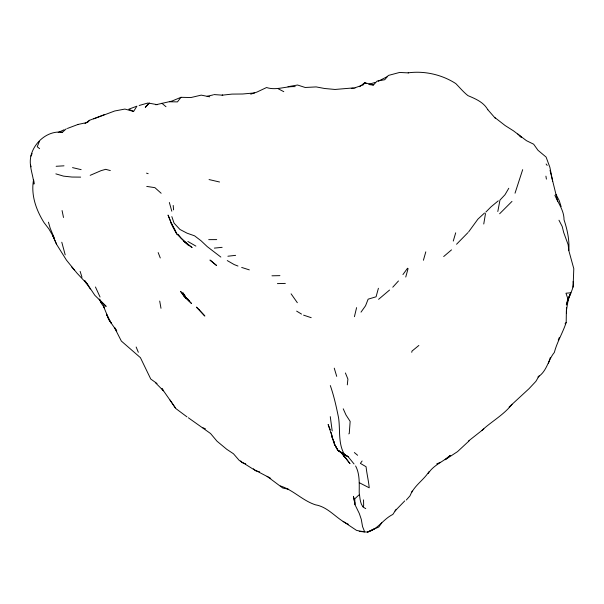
<?xml version="1.0" encoding="UTF-8"?>
<svg xmlns="http://www.w3.org/2000/svg" width="604" height="604" viewBox="0 0 604 604"><rect width="100%" height="100%" fill="white"/><g stroke="black" fill="none" stroke-linecap="round" stroke-linejoin="round"><path stroke-width="0.91" d="M355.597 465.948C359.999 474.148 359.184 483.91 359.214 492.902C360.218 498.24 359.795 506.197 365.752 508.636M570.954 292.781L565.971 293.219L567.934 298.935L570.795 293.076L566.333 304.982C567.405 296.7 574.502 290.071 573.151 281.373M573.075 287.202L573.8 268.697L568.817 250.584L568.138 244.665L563.691 232.464L562.196 226.447L558.972 220.226M33.552 179.849C30.789 195.039 36.097 209.867 44.024 222.612L48.856 228.886L54.594 238.784L50.223 228.32L48.441 222.181M66.289 128.773L62.439 132.261C47.882 130.253 33.952 142.295 30.887 156.111C28.645 165.632 33.152 174.73 33.937 184.077L33.816 180.604M347.3 384.861L347.912 379.101L345.405 372.962M537.892 377.017C546.998 371.301 547.964 360.12 554.366 352.404C557.077 341.909 562.837 332.736 566.182 322.476L566.378 310.826L568.439 298.316M483.751 224.001L485.51 213.506M411.762 352.336L411.973 351.113L418.866 345.45M497.809 211.513L499.961 200.098L504.997 194.73L508.779 188.267M354.42 316.685L356.602 307.617M559.304 337.568L558.247 340.112M378.414 288.274L376.066 296.806L368.146 299.161L365.548 305.767L361.011 312.14M405.745 277.032L408.1 268.546M423.419 260.256L425.797 251.853M453.264 241.064L455.695 232.819M515.031 193.197L522.671 169.656M548.341 363.585L550.335 357.515M39.396 141.472L37.229 146.742L39.6 148.66M412.215 491.052L409.98 495.869L406.326 500.014M30.887 156.111L32.133 153.597M362.996 506.967L363.661 505.722L363.548 499.87M428.946 471.716C424.227 479.229 416.247 484.31 411.785 492.252M539.123 375.877L535.869 381.381L529.006 388.704L509.081 407.073M133.605 111.446L136.919 106.153L128.75 109.211L133.605 111.446L124.892 109.067L114.7 110.985L93.68 118.882M396.209 509.308L392.842 514.442C383.51 518.889 377.953 529.27 367.443 532.116L359.237 531.429M381.766 522.83L378.814 526.99L367.443 532.116L375.016 528.372M402.936 274.578L407.549 268.221M362.113 461.018L360.384 463.389L366.077 466.726C366.787 473.793 368.614 480.927 369.225 487.798L359.259 482.687M209.731 96.829L201.215 95.13L190.94 97.538L180.974 97.312L177.448 101.895L169.407 101.766M468.636 231.876L477.907 219.146L484.514 213.023M565.05 323.797L566.182 322.476M512.041 404.28C503.676 414.971 491.709 421.313 481.916 430.403M451.505 249.875L443.683 256.549M428.244 473.476C433.566 464.899 443.215 461.864 450.237 455.356L445.171 459.719L457.515 451.641L469.497 440.512M467.957 232.616L456.541 244.258M392.766 287.202L398.459 280.966M104.311 114.662L89.551 120.279L87.595 122.385L77.924 124.477M511.981 201.404L499.629 213.756M404.786 500.867L394.993 510.992M369.776 84.703L373.408 85.028L377.115 81.072L384.718 79.736L388.334 75.447L399.599 72.45L408.47 72.895M485.865 212.072L490.984 206.885L498.247 200.838M359.297 494.638L354.774 498.821L354.986 504.68L359.327 513.551L361.275 519.319L362.551 526.575L364.688 531.92L356.609 530.418L343.132 521.448M378.58 299.335L389.55 290.048M483.834 428.946L468.606 440.935M359.614 86.712L364.703 82.703L373.408 85.028M85.028 123.624L89.551 120.279M348.757 433.891L349.24 433.574L350.154 421.403L345.986 414.971L343.231 408.802M378.187 81.238L386.945 76.806M58.195 132.48L64.092 129.762M436.73 463.902L440.429 462.309M180.974 97.312L171.861 101.102L155.802 104.779M67.399 128.456L77.878 124.492M149.097 102.801L145.285 107.361L149.279 103.224L157.372 104.681M354.744 87.867L363.314 84.839L364.703 82.703L366.334 83.624M250.736 94.171L256.813 92.118L266.545 87.535C276.277 90.713 285.458 86.13 295.182 86.636M90.177 175.341L101.004 170.675L105.67 169.331L110.321 170.57M368.802 84.303L375.462 82.348M139.154 105.496L147.754 103.042M207.127 96.27L213.242 94.896M288.025 86.697L297.53 85.013L305.163 87.474L316.164 86.916L324.642 88.501L335.024 89.46L353.37 87.912M408.161 72.85C424.461 70.608 442.053 74.669 455.816 83.594C459.803 87.655 463.457 92.087 467.934 95.628C475.507 98.83 483.502 102.091 487.783 109.649L487.851 109.754M60.747 132.548L62.439 132.261M227.897 256.224L235.628 255.349M351.286 88.456L355.001 88.063M214.36 248.108L222.129 247.338M254.495 92.933L242.68 93.998L231.966 94.103L222.136 95.183L222.74 95.19L213.952 94.564M56.134 166.289L63.994 165.821M277.402 283.608L285.337 283.412M271.966 275.802L279.916 275.643M208.727 239.637L216.708 239.607M80.642 177.123L71.929 177.04L63.586 176.142L55.862 173.869M146.734 186.41L154.911 187.663L161.155 193.257M219.554 182.008L209.044 179.562M288.712 489.293L282.732 488.017L267.111 476.329M72.533 167.618L81.147 169.648M259.69 471.86L255.326 470.659L253.378 468.825M348.312 524.242C336.685 519.266 328.803 507.118 315.582 504.846C302.574 500.701 293.363 490.018 280.316 485.941M241.683 267.436L249.331 269.882M303.578 315.137L311.196 317.674M146.53 173.152L148.161 173.695M245.73 463.827L241.774 462.49L240.747 460.935M237.976 266.047L234.209 264.59L227.263 260.581M114.367 327.376L121.336 341.056L140.43 357.681L150.751 379.025L157.025 383.532M202.974 427.791L205.473 428.848M220.845 257.07L207.263 246.636L201.109 240.822L194.594 235.839L187.044 233.174L179.962 229.467L174.05 223.125L171.838 216.609M270.735 478.36L252.91 468.998L239.244 460.429L233.476 453.778L226.734 449.285L217.032 441.23L210.569 433.536L188.357 417.779M278.331 88.826L283.789 91.672M187.859 241.464L195.877 246.085M333.589 440.482L331.868 436.624L334.276 443.834L337.863 450.267L348.214 456.805L354.05 463.97M296.639 311.12L301.524 314.088M347.896 456.616L337.863 450.267L334.276 443.834L337.863 450.267L348.214 456.805M186.991 416.881L175.953 408.636L161.917 388.546L163.495 390.826L155.666 382.959M494.661 117.395L505.171 125.572L513.423 130.804L526.492 140.694L533.664 144.213L537.968 150.26L546.099 157.07L549.874 167.3L552.675 181.283M338.029 450.403L341.215 452.902L344.227 456.277L343.147 454.85M357.628 455.28L354.337 452.532M161.849 103.254L165.987 106.719M519.84 135.998L521.516 137.433L517.832 134.005M103.375 305.405L104.484 307.934L99.237 299.425L106.168 306.394L94.851 295.326L87.761 284.65L76.972 273.114L66.493 260.188L56.61 244.386L52.601 235.175L56.61 244.386M74.337 269.965L71.4 266.613M487.949 109.86L495.393 118.369M333.536 441.577L334.563 442.838M184.99 295.545L182.74 292.714L186.326 298.187L189.497 301.207L187.248 298.376M546.122 163.986L547.201 165.428M174.903 229.981L170.804 222.325L176.851 234.05L188.131 244.99L180.951 238.021L178.203 234.367M84.968 280.89L87.761 284.65M334.238 442.173L333.302 440.897L334.186 442.158M343.631 455.544L349.98 463.638L342.883 454.374L345.073 457.538L343.631 455.333M170.034 400.067L175.281 407.889M291.098 293.823L297.334 302.717M85.224 281.464L86.229 282.944L85.255 281.502M84.802 280.852L90.328 289.014M554.88 195.303C558.33 203.344 564.076 210.577 564.03 219.75C567.299 229.746 569.58 239.962 568.817 250.584M115.054 327.98L116.753 331.067L109.347 320.452L103.178 305.533M555.974 194.352L559.198 200.581L561.124 206.643M344.612 454.744C337.832 443.555 340.429 430.063 338.55 417.711C336.337 406.817 333.989 396.035 330.305 385.556M170.804 222.325L176.851 234.05L172.789 226.598L168.048 215.077L170.562 221.457M95.455 286.983L100.03 296.987M99.562 299.237L101.744 303.948L99.471 299.184M136.157 347.013L138.324 352.291M330.229 429.761L328.131 424.506L332.57 437.787L331.075 432.419M158.165 252.57L160.279 257.961M336.715 376.375L334.254 368.176M80.121 271.385L82.008 277.274M30.57 165.081L31.114 166.817M65.202 254.85L61.789 242.234M169.339 202.476L171.8 211.211M550.04 170.298L557.711 201.479M354.925 503.162L353.453 496.329L354.986 504.68M62.076 210.569L63.503 217.493M330.275 416.654L332.192 430.946M159.705 301.056L160.989 308.304M545.918 176.157L546.409 179.116M173.197 205.436L173.59 209.905M566.431 307.783L566.454 313.061M210.721 260.618L209.95 260.052L216.609 265.518L210.721 260.618M191.981 247.497L183.782 241.155L191.981 247.497M191.483 303.465L183.367 295.364L180.588 291.377L186.425 298.633L183.367 295.364L191.483 303.465M198.995 309.626L196.391 307.104L204.869 316.051L198.995 309.626M111.249 323.155L108.546 319.078L106.515 314.269L111.249 323.155"/></g></svg>
